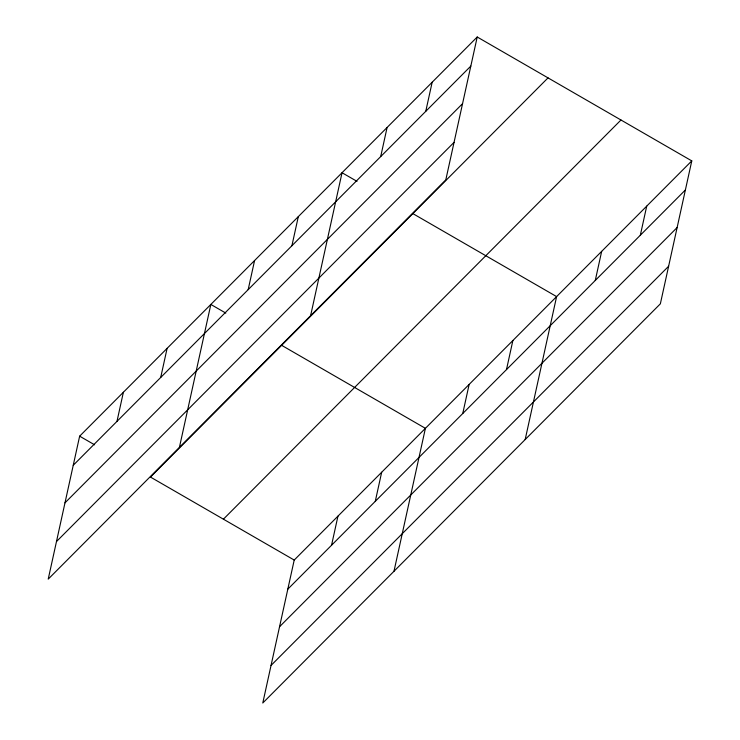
<?xml version="1.0" encoding="UTF-8"?>
<svg xmlns="http://www.w3.org/2000/svg" width="740" height="740" viewBox="0 0 740 740"><rect width="100%" height="100%" fill="white"/><g stroke="black" fill="none" stroke-linecap="round" stroke-linejoin="round"><path stroke-width="1.11" d="M477.217 37L79.642 436.175L48.22 579.115L445.785 179.94L477.217 37L691.78 160.885L660.357 303.825L262.783 703L294.215 560.06L691.78 160.885M116.985 421.365L123.377 392.265M160.71 377.456L167.111 348.355M179.413 447.386L210.845 304.445L225.802 313.085M248.178 289.636L254.579 260.536M291.911 245.726L298.312 216.635M310.615 315.656L342.037 172.725L357.004 181.356M380.702 156.575L387.094 127.484M425.759 111.333L432.16 82.242M331.548 545.241L337.949 516.15M375.282 501.332L381.674 472.24M393.985 571.271L425.408 428.331L281.653 345.33M462.75 413.521L469.142 384.421M506.484 369.611L512.876 340.511M525.178 439.542L556.61 296.601L412.846 213.601M595.274 280.46L601.666 251.369M640.331 235.218L646.723 206.127M73.251 465.275L470.816 66.091M64.991 502.839L462.556 103.665M56.481 541.551L454.046 142.367M548.026 77.885L150.451 477.06L294.215 560.06M223.406 519.184L620.971 120M287.814 589.151L685.388 189.977M279.554 626.725L677.128 227.541M271.043 665.436L668.618 266.252M79.642 436.175L94.6 444.814"/></g></svg>
